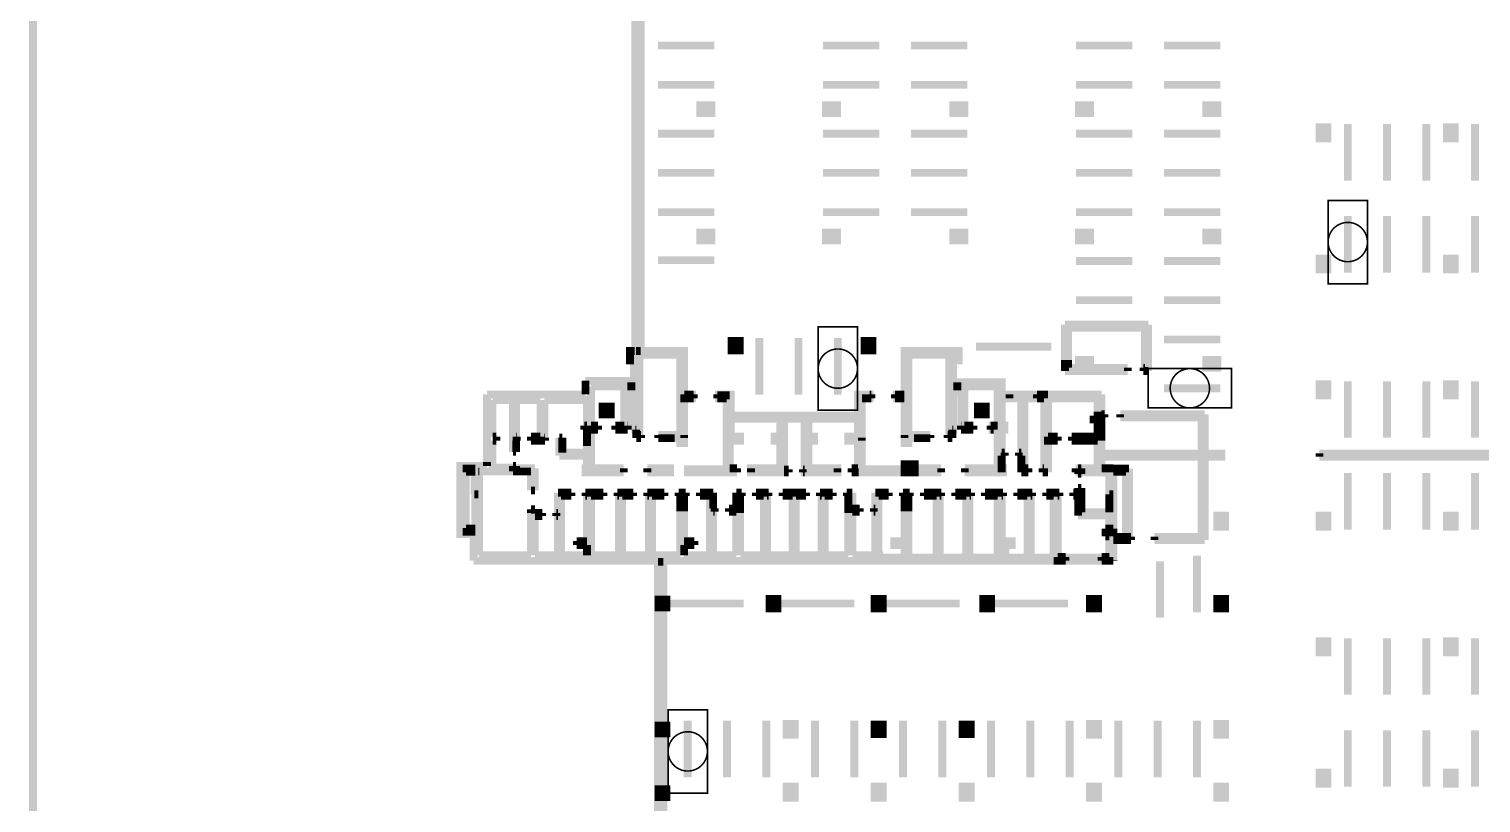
# Model space of a CAD drawing. Header units: millimetres. Extents: x 0 to 1249171, y -42321 to 335084.
# Drawn here: x 1010652 to 1103042, y 133070 to 182300 of the extents above; entities that cross this region are included whole.
import ezdxf

# ---------------------------------------------------------------- set-up
doc = ezdxf.new("R2010")
doc.units = ezdxf.units.MM
doc.header["$LTSCALE"] = 1000
for name, color, linetype in [('P_core', 1, 'Continuous'), ('P_lot', 5, 'Continuous'), ('留孔', 1, 'Continuous')]:
    doc.layers.add(name, color=color, linetype=linetype)
doc.layers.add('P_wall', color=7, linetype='Continuous', lineweight=50)

msp = doc.modelspace()

# ---------------------------------------------------------------- hatches: boundary and pattern name
at = {"layer": 'P_wall'}
h = msp.add_hatch(color=256, dxfattribs=at)
h.dxf.hatch_style = 2
h.paths.add_polyline_path([(1051017, 250), (1050717, 250), (1050967, -50), (1051017, 10)])
h.paths.add_polyline_path([(1050717, 250), (1050717, -350), (1050967, -50)])
h.paths.add_polyline_path([(1051017, -110), (1050967, -50), (1050717, -350), (1051017, -350)])
h.paths.add_polyline_path([(1051017, 10), (1050967, -50), (1051017, -110)])
h.paths.add_polyline_path([(1051217, 8200), (1051017, 8200), (1051017, 7920)], flags=17)
h.paths.add_polyline_path([(1051217, 8200), (1051017, 7920), (1051017, 7780), (1051217, 7500)])
h.paths.add_polyline_path([(1051017, 7780), (1051017, 7500), (1051217, 7500)], flags=17)
h.paths.add_polyline_path([(1051217, 16300), (1051017, 16020), (1051017, 15880), (1051217, 15600)])
h.paths.add_polyline_path([(1051217, 16300), (1051017, 16300), (1051017, 16020)], flags=17)
h.paths.add_polyline_path([(1051017, 15880), (1051017, 15600), (1051217, 15600)], flags=17)
h.paths.add_polyline_path([(1051217, 24300), (1051017, 24300), (1051017, 24020)], flags=17)
h.paths.add_polyline_path([(1051217, 24300), (1051017, 24020), (1051017, 23880), (1051217, 23600)])
h.paths.add_polyline_path([(1051017, 23880), (1051017, 23600), (1051217, 23600)], flags=17)
h.paths.add_polyline_path([(1051017, 31980), (1050967, 32050), (1050717, 31700), (1051017, 31700)])
h.paths.add_polyline_path([(1051017, 32400), (1050717, 32400), (1050967, 32050), (1051017, 32120)])
h.paths.add_polyline_path([(1050717, 32400), (1050717, 31700), (1050967, 32050)])
h.paths.add_polyline_path([(1051017, 32120), (1050967, 32050), (1051017, 31980)])
h.paths.add_polyline_path([(1058867, 8200), (1058867, 7500), (1059117, 7850)])
h.paths.add_polyline_path([(1059367, 8200), (1059117, 7850), (1059367, 7500)])
h.paths.add_polyline_path([(1059367, 8200), (1058867, 8200), (1059117, 7850)])
h.paths.add_polyline_path([(1059117, 7850), (1058867, 7500), (1059367, 7500)])
h.paths.add_polyline_path([(1064717, 7850), (1064467, 7500), (1064967, 7500)])
h.paths.add_polyline_path([(1064967, 8200), (1064467, 8200), (1064717, 7850)])
h.paths.add_polyline_path([(1064717, 7850), (1064467, 8200), (1064467, 7500)])
h.paths.add_polyline_path([(1064967, 8200), (1064717, 7850), (1064967, 7500)])
h.paths.add_polyline_path([(1070567, 8200), (1070317, 7850), (1070567, 7500)])
h.paths.add_polyline_path([(1070567, 8200), (1070067, 8200), (1070317, 7850)])
h.paths.add_polyline_path([(1070317, 7850), (1070067, 7500), (1070567, 7500)])
h.paths.add_polyline_path([(1070317, 7850), (1070067, 8200), (1070067, 7500)])
h.paths.add_polyline_path([(1051217, 110200), (1051017, 110000), (1051017, 109900), (1051217, 109700)])
h.paths.add_polyline_path([(1051217, 110200), (1051017, 110200), (1051017, 110000)], flags=17)
h.paths.add_polyline_path([(1051017, 109900), (1051017, 109700), (1051217, 109700)], flags=17)
h.paths.add_polyline_path([(1051217, 118250), (1051017, 118250), (1051017, 118050)], flags=17)
h.paths.add_polyline_path([(1051217, 118250), (1051017, 118050), (1051017, 117950), (1051217, 117750)])
h.paths.add_polyline_path([(1051017, 117950), (1051017, 117750), (1051217, 117750)], flags=17)
h.paths.add_polyline_path([(1051217, 127600), (1051017, 127600), (1051017, 127400)], flags=17)
h.paths.add_polyline_path([(1051217, 127600), (1051017, 127400), (1051017, 127300), (1051217, 127100)])
h.paths.add_polyline_path([(1051017, 127300), (1051017, 127100), (1051217, 127100)])
h.paths.add_polyline_path([(1051217, 133950), (1051017, 133950), (1051017, 133750)])
h.paths.add_polyline_path([(1051017, 133650), (1051017, 133450), (1051217, 133450)], flags=17)
h.paths.add_polyline_path([(1051217, 133950), (1051017, 133750), (1051017, 133650), (1051217, 133450)])
h.paths.add_polyline_path([(1051217, 138000), (1051017, 138000), (1051017, 137800)], flags=17)
h.paths.add_polyline_path([(1051217, 138000), (1051017, 137800), (1051017, 137700), (1051217, 137500)])
h.paths.add_polyline_path([(1051017, 137700), (1051017, 137500), (1051217, 137500)], flags=17)
h.paths.add_polyline_path([(1051017, 145700), (1051017, 145500), (1051217, 145500)])
h.paths.add_polyline_path([(1051217, 146000), (1051017, 145800), (1051017, 145700), (1051217, 145500)])
h.paths.add_polyline_path([(1051217, 146000), (1051017, 146000), (1051017, 145800)])
h.paths.add_polyline_path([(1075867, 289850), (1075517, 289850), (1075517, 268315), (1068257, 268315), (1068257, 267965), (1075867, 267965)])
h.paths.add_polyline_path([(1075867, 273050), (1075817, 273100), (1075567, 272850), (1075867, 272850)], flags=16)
h.paths.add_polyline_path([(1075867, 273150), (1075817, 273100), (1075867, 273050)], flags=16)
h.paths.add_polyline_path([(1075867, 273350), (1075567, 273350), (1075817, 273100), (1075867, 273150)], flags=16)
h.paths.add_polyline_path([(1075817, 273100), (1075567, 273350), (1075567, 272850)], flags=16)
h.paths.add_polyline_path([(1075867, 289850), (1075517, 289850), (1075517, 268315), (1068257, 268315), (1068257, 267965), (1075867, 267965), (1075867, 272850), (1075567, 272850), (1075567, 273350), (1075867, 273350)], flags=17)
h.paths.add_polyline_path([(1075867, 277700), (1075567, 277700), (1075817, 277450), (1075867, 277500)], flags=16)
h.paths.add_polyline_path([(1075567, 277700), (1075567, 277200), (1075817, 277450)], flags=16)
h.paths.add_polyline_path([(1075867, 277400), (1075817, 277450), (1075567, 277200), (1075867, 277200)], flags=16)
h.paths.add_polyline_path([(1075867, 285400), (1075817, 285450), (1075567, 285200), (1075867, 285200)], flags=16)
h.paths.add_polyline_path([(1075867, 285700), (1075567, 285700), (1075817, 285450), (1075867, 285500)], flags=16)
h.paths.add_polyline_path([(1075817, 285450), (1075567, 285700), (1075567, 285200)], flags=16)
h.paths.add_polyline_path([(1075867, 285500), (1075817, 285450), (1075867, 285400)], flags=16)
h.paths.add_polyline_path([(1169017, 285800), (1168767, 285800), (1169017, 285450)], flags=17)
h.paths.add_polyline_path([(1169017, 285450), (1168767, 285100), (1169017, 285100)], flags=17)
h.paths.add_polyline_path([(1169017, 277750), (1168767, 277750), (1169017, 277450)], flags=17)
h.paths.add_polyline_path([(1169017, 277450), (1168767, 277150), (1169017, 277150)], flags=17)
h.paths.add_polyline_path([(1169017, 273700), (1168767, 273700), (1169017, 273400)], flags=17)
h.paths.add_polyline_path([(1169017, 273400), (1168767, 273100), (1169017, 273100)], flags=17)
h.paths.add_polyline_path([(1169017, 267600), (1168767, 267600), (1169017, 267300)], flags=17)
h.paths.add_polyline_path([(1169017, 267300), (1168767, 267000), (1169017, 267000)], flags=17)
h.paths.add_polyline_path([(1169017, 263400), (1168767, 263400), (1169017, 263100)], flags=17)
h.paths.add_polyline_path([(1169017, 263100), (1168767, 262800), (1169017, 262800)], flags=17)
h.paths.add_polyline_path([(1169017, 255400), (1168767, 255400), (1169017, 255100), (1169017, 255100)], flags=17)
h.paths.add_polyline_path([(1168767, 255400), (1168767, 255100), (1169017, 255100)], flags=17)
h.paths.add_polyline_path([(1168767, 255100), (1160027, 255100), (1160027, 247010), (1160377, 247010), (1160377, 254750), (1169367, 254750), (1169367, 289850), (1075867, 289850), (1075867, 289500), (1169017, 289500), (1169017, 255400), (1169267, 255400), (1169267, 254800), (1168767, 254800)])
h.paths.add_polyline_path([(1164967, 202800), (1177467, 202800), (1177467, 210090), (1183417, 210090), (1183417, 210440), (1177167, 210440), (1177167, 203100), (1164667, 203100), (1164667, 176925), (1157272, 176925), (1157272, 176625), (1164967, 176625)])
h.paths.add_polyline_path([(1164667, 176925), (1164417, 176675), (1164467, 176625), (1164667, 176625)], flags=16)
h.paths.add_polyline_path([(1164667, 176925), (1164167, 176925), (1164417, 176675)], flags=16)
h.paths.add_polyline_path([(1164167, 176925), (1164167, 176625), (1164367, 176625), (1164417, 176675)], flags=16)
h.paths.add_polyline_path([(1164417, 176675), (1164367, 176625), (1164467, 176625)], flags=16)
h.paths.add_polyline_path([(1217317, 199000), (1217017, 199000), (1217017, 198800), (1217067, 198750)])
h.paths.add_polyline_path([(1217317, 199000), (1217067, 198750), (1217317, 198500)])
h.paths.add_polyline_path([(1217067, 198750), (1217017, 198700), (1217017, 198500), (1217317, 198500)])
h.paths.add_polyline_path([(1217017, 198800), (1217017, 198700), (1217067, 198750)])
h.paths.add_polyline_path([(1217317, 191000), (1217017, 191000), (1217017, 190800), (1217067, 190750)])
h.paths.add_polyline_path([(1217317, 191000), (1217067, 190750), (1217317, 190500)])
h.paths.add_polyline_path([(1217067, 190750), (1217017, 190700), (1217017, 190500), (1217317, 190500)])
h.paths.add_polyline_path([(1217017, 190800), (1217017, 190700), (1217067, 190750)])
h.paths.add_polyline_path([(1217317, 187060), (1217017, 187060), (1217017, 186860), (1217067, 186810)])
h.paths.add_polyline_path([(1217317, 187060), (1217067, 186810), (1217317, 186560)])
h.paths.add_polyline_path([(1217067, 186810), (1217017, 186760), (1217017, 186560), (1217317, 186560)])
h.paths.add_polyline_path([(1217017, 186860), (1217017, 186760), (1217067, 186810)])
h.paths.add_polyline_path([(1217317, 186560), (1217017, 186560), (1217017, 165010), (1217317, 165010)])
h.paths.add_polyline_path([(1217067, 181310), (1217017, 181260), (1217017, 181060), (1217317, 181060)], flags=16)
h.paths.add_polyline_path([(1217017, 181360), (1217017, 181260), (1217067, 181310)], flags=17)
h.paths.add_polyline_path([(1217317, 181560), (1217017, 181560), (1217017, 181360), (1217067, 181310)], flags=17)
h.paths.add_polyline_path([(1217317, 181560), (1217067, 181310), (1217317, 181060)], flags=17)
h.paths.add_polyline_path([(1217317, 181060), (1217017, 181060), (1217017, 165010), (1217317, 165010)], flags=17)
h.paths.add_polyline_path([(1217017, 177200), (1217017, 177100), (1217067, 177150)], flags=16)
h.paths.add_polyline_path([(1217317, 177400), (1217017, 177400), (1217017, 177200), (1217067, 177150)], flags=16)
h.paths.add_polyline_path([(1217067, 177150), (1217017, 177100), (1217017, 176900), (1217317, 176900)], flags=16)
h.paths.add_polyline_path([(1217317, 176900), (1217017, 176900), (1217017, 165010), (1217317, 165010)])
h.paths.add_polyline_path([(1217067, 169150), (1217017, 169200), (1217017, 169100)], flags=16)
h.paths.add_polyline_path([(1217317, 169400), (1217017, 169400), (1217017, 169200), (1217067, 169150)], flags=17)
h.paths.add_polyline_path([(1217067, 169150), (1217017, 169100), (1217017, 168900), (1217317, 168900)], flags=16)
h.paths.add_polyline_path([(1217317, 169400), (1217067, 169150), (1217317, 168900)], flags=17)
h.paths.add_polyline_path([(1176767, 152060), (1176617, 152060), (1176767, 151910)], flags=17)
h.paths.add_polyline_path([(1176617, 152060), (1176617, 151910), (1176767, 151910)])
h.paths.add_polyline_path([(1176617, 151910), (1176267, 151910), (1176267, 101540), (1184217, 101540), (1184217, 101840), (1184217, 101890), (1176617, 101890)])
h.paths.add_polyline_path([(1176267, 143250), (1176267, 142750), (1176517, 143000)], flags=16)
h.paths.add_polyline_path([(1176617, 143250), (1176267, 143250), (1176517, 143000), (1176617, 143100)], flags=17)
h.paths.add_polyline_path([(1176517, 143000), (1176267, 142750), (1176617, 142750), (1176617, 142900)], flags=16)
h.paths.add_polyline_path([(1176617, 143100), (1176517, 143000), (1176617, 142900)], flags=17)
h.paths.add_polyline_path([(1176617, 142750), (1176267, 142750), (1176267, 101540), (1184217, 101540), (1184217, 101840), (1184217, 101890), (1176617, 101890)])
h.paths.add_polyline_path([(1176617, 134900), (1176267, 134900), (1176517, 134650), (1176617, 134750)], flags=17)
h.paths.add_polyline_path([(1176267, 134900), (1176267, 134400), (1176517, 134650)], flags=16)
h.paths.add_polyline_path([(1176617, 134550), (1176517, 134650), (1176267, 134400), (1176617, 134400)], flags=17)
h.paths.add_polyline_path([(1176617, 134750), (1176517, 134650), (1176617, 134550)], flags=17)
h.paths.add_polyline_path([(1176617, 134400), (1176267, 134400), (1176267, 101540), (1184217, 101540), (1184217, 101840), (1184217, 101890), (1176617, 101890)], flags=17)
h.paths.add_polyline_path([(1176517, 126400), (1176267, 126150), (1176617, 126150), (1176617, 126300)], flags=16)
h.paths.add_polyline_path([(1176617, 126500), (1176517, 126400), (1176617, 126300)], flags=16)
h.paths.add_polyline_path([(1176617, 126650), (1176267, 126650), (1176517, 126400), (1176617, 126500)], flags=16)
h.paths.add_polyline_path([(1176267, 126650), (1176267, 126150), (1176517, 126400)], flags=16)
h.paths.add_polyline_path([(1176617, 126150), (1176267, 126150), (1176267, 101540), (1184217, 101540), (1184217, 101840), (1184217, 101890), (1176617, 101890)], flags=17)

# ---------------------------------------------------------------- linework, layer by layer
at = {"layer": 'P_core'}
for points in [[(1047907, 157530), (1046907, 157530), (1047907, 158530), (1046907, 158530)], [(1070787, 157530), (1071787, 157530), (1070787, 158530), (1071787, 158530)]]:
    msp.add_solid(points, dxfattribs=at)
at = {"layer": 'P_lot', "extrusion": (4.97963e-22, -5.18032e-09, 1), "const_width": 500, "elevation": 0}
for points in [[(1050667, 181250), (1054267, 181250)], [(1066767, 181250), (1070367, 181250)], [(1082867, 181250), (1086467, 181250)], [(1050667, 178750), (1054267, 178750)], [(1066767, 178750), (1070367, 178750)], [(1082867, 178750), (1086467, 178750)], [(1050667, 175650), (1054267, 175650)], [(1066767, 175650), (1070367, 175650)], [(1082867, 175650), (1086467, 175650)], [(1050667, 173150), (1054267, 173150)], [(1066767, 173150), (1070367, 173150)], [(1082867, 173150), (1086467, 173150)], [(1050667, 170650), (1054267, 170650)], [(1066767, 170650), (1070367, 170650)], [(1082867, 170650), (1086467, 170650)], [(1050667, 167600), (1054267, 167600)], [(1082867, 167550), (1086467, 167550)], [(1082867, 165050), (1086467, 165050)], [(1082867, 162550), (1086467, 162550)], [(1082867, 159450), (1086467, 159450)]]:
    msp.add_lwpolyline(points, dxfattribs=at)
at = {"layer": 'P_lot', "extrusion": (-4.97963e-22, -5.18032e-09, 1), "const_width": 500, "elevation": 0}
for points in [[(1064767, 181250), (1061167, 181250)], [(1080867, 181250), (1077267, 181250)], [(1064767, 178750), (1061167, 178750)], [(1080867, 178750), (1077267, 178750)], [(1064767, 175650), (1061167, 175650)], [(1080867, 175650), (1077267, 175650)], [(1064767, 173150), (1061167, 173150)], [(1080867, 173150), (1077267, 173150)], [(1064767, 170650), (1061167, 170650)], [(1080867, 170650), (1077267, 170650)], [(1080867, 167550), (1077267, 167550)], [(1080867, 165050), (1077267, 165050)]]:
    msp.add_lwpolyline(points, dxfattribs=at)
at = {"layer": 'P_lot', "extrusion": (5.18032e-09, 4.98983e-22, 1), "const_width": 500, "elevation": 0}
for points in [[(1094567, 172650), (1094567, 176250)], [(1097067, 172650), (1097067, 176250)], [(1099567, 172650), (1099567, 176250)], [(1102667, 172650), (1102667, 176250)], [(1057117, 159050), (1057117, 162650)], [(1059617, 159050), (1059617, 162650)], [(1062117, 159050), (1062117, 162650)], [(1094567, 156300), (1094567, 159900)], [(1097067, 156300), (1097067, 159900)], [(1099567, 156300), (1099567, 159900)], [(1102667, 156300), (1102667, 159900)], [(1094567, 139950), (1094567, 143550)], [(1097067, 139950), (1097067, 143550)], [(1099567, 139950), (1099567, 143550)], [(1102667, 139950), (1102667, 143550)], [(1052567, 134700), (1052567, 138300)], [(1055067, 134700), (1055067, 138300)], [(1057567, 134700), (1057567, 138300)], [(1060667, 134700), (1060667, 138300)], [(1063167, 134700), (1063167, 138300)], [(1066267, 134700), (1066267, 138300)], [(1068767, 134700), (1068767, 138300)], [(1071867, 134700), (1071867, 138300)], [(1074367, 134700), (1074367, 138300)], [(1076867, 134700), (1076867, 138300)], [(1079967, 134700), (1079967, 138300)], [(1082467, 134700), (1082467, 138300)], [(1084967, 134700), (1084967, 138300)]]:
    msp.add_lwpolyline(points, dxfattribs=at)
at = {"layer": 'P_lot', "extrusion": (5.18032e-09, -4.98983e-22, 1), "const_width": 500, "elevation": 0}
for points in [[(1094567, 170400), (1094567, 166800)], [(1097067, 170400), (1097067, 166800)], [(1099567, 170400), (1099567, 166800)], [(1102667, 170400), (1102667, 166800)], [(1094567, 154050), (1094567, 150450)], [(1097067, 154050), (1097067, 150450)], [(1099567, 154050), (1099567, 150450)], [(1102667, 154050), (1102667, 150450)], [(1094567, 137700), (1094567, 134100)], [(1097067, 137700), (1097067, 134100)], [(1099567, 137700), (1099567, 134100)], [(1102667, 137700), (1102667, 134100)]]:
    msp.add_lwpolyline(points, dxfattribs=at)
at = {"layer": 'P_lot', "extrusion": (8.25526e-22, -5.18032e-09, 1), "const_width": 500, "elevation": 0}
msp.add_lwpolyline([(1075707, 162100), (1070907, 162100)], dxfattribs=at)
at = {"layer": 'P_lot', "extrusion": (-5.18032e-09, -4.97011e-22, 1), "const_width": 500, "elevation": 0}
msp.add_lwpolyline([(1084967, 148800), (1084967, 145200)], dxfattribs=at)
at = {"layer": 'P_lot', "const_width": 500, "elevation": 0}
msp.add_lwpolyline([(1082617, 144850), (1082617, 148450)], dxfattribs=at)
at = {"layer": 'P_lot', "extrusion": (-8.27181e-22, 5.18032e-09, 1), "const_width": 500, "elevation": 0}
for points in [[(1051317, 145760), (1056117, 145760)], [(1058367, 145760), (1063167, 145760)], [(1065067, 145760), (1069867, 145760)], [(1071967, 145760), (1076767, 145760)]]:
    msp.add_lwpolyline(points, dxfattribs=at)
at = {"layer": 'P_wall', "const_width": 500}
for points in [[(1010902, 334834), (1248921, 334834), (1248921, -42071), (1010902, -42071)], [(1052337, 155955), (1052087, 155955), (1052087, 158805), (1052337, 158805)], [(1055047, 156115), (1055907, 156115), (1055907, 156365), (1055297, 156365), (1055297, 159055), (1054547, 159055), (1054547, 158805), (1055047, 158805)], [(1063647, 156115), (1062786, 156115), (1062786, 156365), (1063397, 156365), (1063397, 159055), (1064147, 159055), (1064147, 158805), (1063647, 158805)], [(1066607, 155955), (1066357, 155955), (1066357, 158805), (1066607, 158805)], [(1058447, 156115), (1058097, 156115), (1058097, 156365), (1058447, 156365), (1058447, 157715), (1058697, 157715), (1058697, 156115), (1058697, 155665), (1058447, 155665)], [(1060247, 156115), (1060597, 156115), (1060597, 156365), (1060247, 156365), (1060247, 157715), (1059997, 157715), (1059997, 156115), (1059997, 155665), (1060247, 155665)], [(1046207, 154105), (1046057, 154105), (1046057, 154355), (1046157, 154355), (1046157, 156265), (1046407, 156265), (1046407, 154355), (1046807, 154355), (1046807, 154105)], [(1072487, 154105), (1072637, 154105), (1072637, 154355), (1072537, 154355), (1072537, 156265), (1072287, 156265), (1072287, 154355), (1071887, 154355), (1071887, 154105)], [(1058447, 154905), (1058447, 154355), (1056597, 154355), (1056597, 154105), (1058697, 154105), (1058697, 154905)], [(1060247, 154905), (1060247, 154355), (1062097, 154355), (1062097, 154105), (1059997, 154105), (1059997, 154905)], [(1066357, 154605), (1067007, 154605), (1067007, 154105), (1066357, 154105)]]:
    msp.add_lwpolyline(points, close=True, dxfattribs=at)
for points in [[(1049217, 161825), (1049217, 200605)], [(1049567, 200605), (1049567, 161825)], [(1054067, 176950), (1054067, 177450), (1053367, 177450), (1053367, 176950), (1054067, 176950)], [(1062067, 176950), (1062067, 177450), (1061367, 177450), (1061367, 176950), (1062067, 176950)], [(1070167, 176950), (1070167, 177450), (1069467, 177450), (1069467, 176950), (1070167, 176950)], [(1078167, 176950), (1078167, 177450), (1077467, 177450), (1077467, 176950), (1078167, 176950)], [(1086267, 176950), (1086267, 177450), (1085567, 177450), (1085567, 176950), (1086267, 176950)], [(1093267, 176050), (1092767, 176050), (1092767, 175350), (1093267, 175350), (1093267, 176050)], [(1101367, 176050), (1100867, 176050), (1100867, 175350), (1101367, 175350), (1101367, 176050)], [(1054067, 168850), (1054067, 169350), (1053367, 169350), (1053367, 168850), (1054067, 168850)], [(1062067, 168850), (1062067, 169350), (1061367, 169350), (1061367, 168850), (1062067, 168850)], [(1070167, 168850), (1070167, 169350), (1069467, 169350), (1069467, 168850), (1070167, 168850)], [(1078167, 168850), (1078167, 169350), (1077467, 169350), (1077467, 168850), (1078167, 168850)], [(1086267, 168850), (1086267, 169350), (1085567, 169350), (1085567, 168850), (1086267, 168850)], [(1093267, 167700), (1092767, 167700), (1092767, 167000), (1093267, 167000), (1093267, 167700)], [(1101367, 167700), (1100867, 167700), (1100867, 167000), (1101367, 167000), (1101367, 167700)], [(1076567, 163500), (1081867, 163500)], [(1076567, 161250), (1076567, 163500)], [(1076767, 163300), (1081667, 163300)], [(1076767, 161250), (1076767, 163300)], [(1081667, 163300), (1081667, 160750)], [(1081867, 163500), (1081867, 160550)], [(1049187, 161825), (1048887, 161825), (1048887, 161225), (1049137, 161225)], [(1052337, 161560), (1052337, 161825), (1049187, 161825), (1049187, 161825)], [(1049237, 159575), (1049237, 161825), (1052337, 161825), (1052337, 158855)], [(1049237, 159575), (1049237, 161825), (1052337, 161825), (1052337, 156475)], [(1049567, 161825), (1049267, 161825)], [(1049487, 161225), (1049487, 161575), (1052087, 161575), (1052087, 161475), (1052087, 158805), (1052837, 158805), (1052837, 159055), (1052337, 159055), (1052337, 161260), (1052337, 161260), (1052337, 161560), (1052337, 161560)], [(1049487, 161575), (1049487, 156475)], [(1052087, 161575), (1049487, 161575)], [(1049487, 161575), (1049487, 156475)], [(1052087, 161575), (1049487, 161575)], [(1052087, 156475), (1052087, 161575)], [(1052087, 156475), (1052087, 161575)], [(1069457, 159225), (1069457, 156815), (1069207, 156815), (1069207, 159225), (1069207, 159225), (1069207, 159825), (1069207, 161225), (1069207, 161575), (1066607, 161575), (1066607, 158805), (1065857, 158805), (1065857, 159055), (1066357, 159055), (1066357, 161825), (1066607, 161825), (1069807, 161825), (1069807, 161225), (1069457, 161225), (1069457, 159825), (1072537, 159825), (1072537, 159055), (1073037, 159055), (1073037, 158805), (1072537, 158805), (1072537, 157065), (1072714, 157065), (1072714, 156815), (1072487, 156815), (1071964, 156815), (1071964, 157065), (1072287, 157065), (1072287, 159575), (1069807, 159575), (1069807, 159225), (1069457, 159225)], [(1069457, 159575), (1069457, 161825), (1066357, 161825), (1066357, 158855)], [(1066607, 161575), (1069207, 161575)], [(1066607, 156475), (1066607, 161575)], [(1069207, 161575), (1069207, 156475)], [(1069207, 161575), (1069207, 156475)], [(1049137, 161225), (1049137, 159925)], [(1049487, 161225), (1049487, 159925)], [(1076567, 160550), (1076567, 161250)], [(1080567, 160550), (1076567, 160550)], [(1076767, 160750), (1076767, 161250)], [(1080567, 160750), (1076767, 160750)], [(1078167, 160750), (1078167, 161250), (1077467, 161250), (1077467, 160750), (1078167, 160750)], [(1080567, 160750), (1080567, 160550)], [(1081667, 160750), (1081567, 160750)], [(1081567, 160750), (1081567, 160550)], [(1081867, 160550), (1081567, 160550)], [(1086267, 160750), (1086267, 161250), (1085567, 161250), (1085567, 160750), (1086267, 160750)], [(1046057, 159925), (1046057, 159055)], [(1049137, 159925), (1046057, 159925)], [(1048887, 159575), (1048887, 159225), (1049237, 159225), (1049237, 156815), (1049487, 156815), (1049487, 159925)], [(1093267, 159700), (1092767, 159700), (1092767, 159000), (1093267, 159000), (1093267, 159700)], [(1101367, 159700), (1100867, 159700), (1100867, 159000), (1101367, 159000), (1101367, 159700)], [(1046057, 159055), (1039797, 159055)], [(1039797, 156115), (1039797, 159055)], [(1040147, 156365), (1040147, 158705)], [(1040147, 158705), (1043197, 158705)], [(1041447, 158705), (1041447, 155405)], [(1041647, 156365), (1041647, 158705)], [(1043197, 158705), (1043197, 156365)], [(1043200, 158705), (1043197, 156365)], [(1043447, 158705), (1046157, 158705)], [(1043447, 156115), (1043447, 158705)], [(1043447, 156315), (1043450, 158705)], [(1046157, 158705), (1046157, 157065)], [(1046407, 157065), (1046407, 159575)], [(1046407, 159575), (1048887, 159575)], [(1046407, 159575), (1046407, 157065)], [(1048527, 159575), (1046407, 159575)], [(1046407, 159575), (1046407, 157065)], [(1048527, 159575), (1046407, 159575)], [(1048527, 157065), (1048527, 159575)], [(1048527, 157065), (1048527, 159575)], [(1048727, 159575), (1048727, 157065)], [(1049237, 159575), (1048727, 159575)], [(1048727, 159575), (1048727, 157065)], [(1049237, 159575), (1048727, 159575)], [(1049237, 156815), (1049237, 159575)], [(1049237, 156815), (1049237, 159575)], [(1052942, 158805), (1052097, 158805)], [(1052337, 156475), (1052337, 158855)], [(1052942, 159055), (1052346, 159055)], [(1052942, 159055), (1052942, 158805)], [(1054442, 159056), (1054442, 158806)], [(1055245, 159005), (1054442, 159005)], [(1055047, 158805), (1054442, 158805)], [(1055047, 156305), (1055047, 158805)], [(1055245, 154355), (1055245, 159005)], [(1063647, 156305), (1063647, 158805)], [(1063647, 158805), (1063647, 156305)], [(1064252, 158805), (1063647, 158805)], [(1064252, 159055), (1064147, 159055)], [(1064252, 159056), (1064252, 158806)], [(1066357, 159055), (1065752, 159055)], [(1065752, 159055), (1065752, 158805)], [(1066357, 158805), (1065752, 158805)], [(1066357, 156475), (1066357, 158855)], [(1069457, 156815), (1069457, 159575)], [(1069457, 159575), (1069967, 159575)], [(1069457, 156815), (1069457, 159575)], [(1069967, 159575), (1069967, 157065)], [(1069967, 159575), (1069967, 157065)], [(1070167, 157065), (1070167, 159575)], [(1070167, 159575), (1072287, 159575)], [(1070167, 157065), (1070167, 159575)], [(1072287, 159575), (1072287, 157065)], [(1073037, 158805), (1073037, 159056)], [(1073037, 159055), (1078897, 159055)], [(1078647, 158805), (1073037, 158805)], [(1073797, 158805), (1073797, 155355)], [(1073997, 158805), (1073997, 154355)], [(1075497, 159055), (1074797, 159055)], [(1074797, 159055), (1074797, 158805)], [(1074797, 158805), (1075247, 158805)], [(1075247, 158805), (1075247, 156115)], [(1075247, 158805), (1075247, 154355)], [(1075497, 156365), (1075497, 159055)], [(1075497, 158805), (1075497, 154105)], [(1078647, 154355), (1078647, 158805)], [(1078897, 159055), (1078897, 154425)], [(1079087, 157800), (1078887, 157800)], [(1079087, 157800), (1079087, 157600)], [(1080087, 157800), (1080087, 157600)], [(1085467, 157800), (1080087, 157800)], [(1085467, 149800), (1085467, 157800)], [(1046157, 157065), (1045980, 157065)], [(1045980, 157065), (1045980, 156815)], [(1045980, 156815), (1046730, 156815)], [(1046157, 155775), (1046156, 156815)], [(1046406, 154355), (1046406, 156815)], [(1046730, 157065), (1046407, 157065)], [(1046407, 157065), (1046857, 157065)], [(1046407, 157065), (1046857, 157065)], [(1046857, 156815), (1046670, 156815)], [(1046857, 156815), (1046670, 156815)], [(1046730, 156815), (1046730, 157065)], [(1046857, 157065), (1046857, 156815)], [(1046857, 157065), (1046857, 156815)], [(1047957, 157065), (1048527, 157065)], [(1047957, 156815), (1047957, 157065)], [(1047957, 157065), (1048527, 157065)], [(1047957, 156815), (1047957, 157065)], [(1048747, 156815), (1047957, 156815)], [(1048747, 156815), (1047957, 156815)], [(1048727, 157065), (1048747, 157065)], [(1048727, 157065), (1048747, 157065)], [(1048747, 157065), (1048747, 156815)], [(1048747, 157065), (1048747, 156815)], [(1049287, 156815), (1049237, 156815)], [(1049287, 156815), (1049237, 156815)], [(1049287, 156275), (1049287, 156815)], [(1049287, 156275), (1049287, 156815)], [(1055297, 157715), (1063447, 157715)], [(1055297, 157515), (1059997, 157515)], [(1058447, 154355), (1058447, 157515)], [(1058697, 157515), (1058697, 154105)], [(1059997, 156125), (1059997, 157715)], [(1060247, 157515), (1063447, 157515)], [(1060247, 154355), (1060247, 157515)], [(1069407, 156815), (1069457, 156815)], [(1069407, 156275), (1069407, 156815)], [(1069407, 156815), (1069457, 156815)], [(1069407, 156275), (1069407, 156815)], [(1069947, 157065), (1069947, 156815)], [(1069967, 157065), (1069947, 157065)], [(1069947, 157065), (1069947, 156815)], [(1069967, 157065), (1069947, 157065)], [(1069947, 156815), (1070737, 156815)], [(1069947, 156815), (1070737, 156815)], [(1070737, 157065), (1070167, 157065)], [(1070737, 157065), (1070167, 157065)], [(1070737, 156815), (1070737, 157065)], [(1071837, 157065), (1071837, 156815)], [(1072287, 157065), (1071837, 157065)], [(1071837, 156815), (1072024, 156815)], [(1072287, 156815), (1072287, 154355)], [(1072537, 155156), (1072537, 156815)], [(1078397, 157715), (1078897, 157715)], [(1078397, 157215), (1078397, 157715)], [(1078647, 157215), (1078397, 157215)], [(1078647, 156365), (1078647, 157215)], [(1079087, 157600), (1078887, 157600)], [(1078897, 157715), (1078897, 157215)], [(1078897, 157215), (1078897, 156115)], [(1085267, 157600), (1080087, 157600)], [(1085267, 150000), (1085267, 157600)], [(1039797, 156115), (1039797, 154765)], [(1040397, 156365), (1040147, 156365)], [(1040147, 156115), (1040397, 156115)], [(1040147, 154405), (1040147, 156115)], [(1040397, 156115), (1040397, 156365)], [(1041647, 156365), (1041687, 156365)], [(1041647, 155405), (1041647, 156115)], [(1041687, 156115), (1041647, 156115)], [(1041687, 156365), (1041687, 156115)], [(1042587, 156365), (1042587, 156115)], [(1043197, 156365), (1042587, 156365)], [(1043397, 156115), (1042587, 156115)], [(1043186, 156115), (1043487, 156115)], [(1043186, 156115), (1043186, 156115)], [(1043487, 156315), (1043447, 156315)], [(1043487, 156115), (1043487, 156315)], [(1044387, 156315), (1044587, 156315)], [(1044387, 155155), (1044387, 156315)], [(1044587, 156315), (1044587, 155355)], [(1046157, 156135), (1046157, 154105)], [(1049587, 156275), (1049287, 156275)], [(1049587, 156275), (1049287, 156275)], [(1049487, 156475), (1049587, 156475)], [(1049487, 156475), (1049587, 156475)], [(1049587, 156475), (1049587, 156275)], [(1049587, 156475), (1049587, 156275)], [(1050687, 156475), (1052087, 156475)], [(1050687, 156275), (1050687, 156475)], [(1050687, 156475), (1052087, 156475)], [(1050687, 156275), (1050687, 156475)], [(1050807, 156275), (1050687, 156275)], [(1050807, 156275), (1050687, 156275)], [(1051737, 156275), (1050807, 156275)], [(1050927, 156275), (1050807, 156275)], [(1050927, 156275), (1052337, 156275)], [(1052337, 156275), (1052337, 156475)], [(1055047, 156115), (1055045, 154305)], [(1059997, 156075), (1059997, 154105)], [(1063397, 154355), (1063397, 156125)], [(1063647, 156305), (1063647, 156125)], [(1063647, 156305), (1063647, 156305)], [(1063647, 156125), (1063647, 156125)], [(1063647, 154305), (1063647, 156125)], [(1066357, 156275), (1066357, 156475)], [(1067767, 156275), (1066357, 156275)], [(1068007, 156475), (1066607, 156475)], [(1068007, 156475), (1066607, 156475)], [(1066957, 156275), (1067887, 156275)], [(1067767, 156275), (1067887, 156275)], [(1067887, 156275), (1068007, 156275)], [(1067887, 156275), (1068007, 156275)], [(1068007, 156275), (1068007, 156475)], [(1068007, 156275), (1068007, 156475)], [(1069107, 156475), (1069107, 156275)], [(1069207, 156475), (1069107, 156475)], [(1069107, 156475), (1069107, 156275)], [(1069207, 156475), (1069107, 156475)], [(1069107, 156275), (1069407, 156275)], [(1069107, 156275), (1069407, 156275)], [(1075247, 156115), (1076107, 156115)], [(1075247, 156115), (1076107, 156115)], [(1076107, 156365), (1075497, 156365)], [(1075497, 156365), (1076107, 156365)], [(1075507, 156115), (1075507, 156115)], [(1076107, 156115), (1076107, 156365)], [(1076107, 156365), (1076107, 156115)], [(1077007, 156365), (1078152, 156365)], [(1077007, 156115), (1077007, 156365)], [(1077007, 156115), (1078152, 156115)], [(1078147, 156115), (1078147, 156365)], [(1078147, 156365), (1078647, 156365)], [(1078647, 156115), (1078147, 156115)], [(1078647, 154355), (1078647, 156115)], [(1078897, 156115), (1078897, 154355)], [(1078897, 156115), (1078897, 156115)], [(1041447, 155405), (1041647, 155405)], [(1046157, 155155), (1044387, 155155)], [(1044587, 155355), (1046157, 155355)], [(1072537, 155355), (1072737, 155355)], [(1072537, 155156), (1072537, 154976)], [(1072737, 155155), (1072537, 155155)], [(1072537, 154976), (1072537, 154976)], [(1072537, 154976), (1072537, 154105)], [(1072537, 154743), (1072537, 154976)], [(1072737, 155155), (1072737, 155355)], [(1073637, 155155), (1073637, 155355)], [(1073637, 155355), (1073797, 155355)], [(1073797, 155155), (1073637, 155155)], [(1073797, 155155), (1073797, 154355)], [(1085267, 155300), (1078947, 155300)], [(1085267, 155100), (1078947, 155100)], [(1086767, 155300), (1085267, 155300)], [(1086767, 155100), (1085267, 155100)], [(1125867, 155300), (1092767, 155300)], [(1125667, 155100), (1092767, 155100)], [(1039797, 154505), (1038097, 154505), (1038097, 150175), (1038947, 150175)], [(1038247, 154345), (1038247, 150315)], [(1039047, 154345), (1038247, 154345)], [(1039297, 148825), (1039297, 150525), (1038447, 150525), (1038447, 154155), (1038997, 154155), (1038997, 152705)], [(1038447, 154145), (1038447, 150515)], [(1039047, 154145), (1038447, 154145)], [(1039047, 148825), (1039047, 154105)], [(1039247, 152705), (1039247, 154155)], [(1039247, 154155), (1039297, 154155)], [(1039297, 154155), (1039297, 154155)], [(1039297, 154155), (1041447, 154155)], [(1039297, 148825), (1039297, 154105)], [(1039797, 154505), (1039797, 154765)], [(1041447, 154405), (1040147, 154405)], [(1041447, 154505), (1041647, 154505)], [(1041447, 154155), (1041447, 154505)], [(1041447, 154155), (1042587, 154155)], [(1041447, 154155), (1041647, 154155)], [(1041647, 154355), (1041647, 154505)], [(1042837, 154355), (1041647, 154355)], [(1042587, 154155), (1042587, 152948)], [(1042837, 152948), (1042837, 154355)], [(1046157, 154105), (1048497, 154105)], [(1048497, 154355), (1046406, 154355)], [(1048497, 154105), (1048497, 154355)], [(1049997, 154355), (1049997, 154105)], [(1051687, 154355), (1049997, 154355)], [(1049997, 154105), (1051687, 154105)], [(1055045, 154305), (1052337, 154305)], [(1052337, 154105), (1055697, 154105)], [(1055697, 154355), (1055245, 154355)], [(1055697, 154105), (1055697, 154355)], [(1056597, 154355), (1058447, 154355)], [(1056597, 154105), (1056597, 154355)], [(1058697, 154105), (1056597, 154105)], [(1058697, 154285), (1058992, 154285)], [(1058697, 154105), (1058992, 154105)], [(1058992, 154285), (1058992, 154105)], [(1059892, 154285), (1059892, 154105)], [(1059997, 154285), (1059892, 154285)], [(1059892, 154105), (1059997, 154105)], [(1059997, 154105), (1062097, 154105)], [(1062097, 154355), (1060247, 154355)], [(1062097, 154105), (1062097, 154355)], [(1062997, 154355), (1063397, 154355)], [(1062997, 154105), (1062997, 154355)], [(1062997, 154105), (1063447, 154105)], [(1063447, 154105), (1063447, 154105)], [(1063449, 154105), (1066357, 154105)], [(1066357, 154305), (1063647, 154305)], [(1068697, 154355), (1067007, 154355)], [(1067007, 154105), (1068697, 154105)], [(1068697, 154105), (1068697, 154355)], [(1072287, 154355), (1070197, 154355)], [(1070197, 154355), (1070197, 154105)], [(1072537, 154105), (1070197, 154105)], [(1072287, 154104), (1072287, 154105)], [(1073797, 154355), (1073797, 154355)], [(1073797, 154355), (1073797, 154105)], [(1073797, 154105), (1074247, 154105)], [(1074247, 154355), (1073997, 154355)], [(1074247, 154355), (1074247, 154105)], [(1075147, 154105), (1075147, 154355)], [(1075247, 154355), (1075147, 154355)], [(1075147, 154105), (1075497, 154105)], [(1077247, 154105), (1077247, 154355)], [(1077247, 154355), (1078647, 154355)], [(1079397, 154105), (1077247, 154105)], [(1077607, 154355), (1077407, 154355)], [(1077407, 154005), (1077407, 154355)], [(1077607, 154005), (1077607, 154355)], [(1078897, 154355), (1079647, 154355)], [(1079397, 152705), (1079397, 154105)], [(1079647, 154355), (1079647, 152705)], [(1079647, 154345), (1080647, 154345)], [(1079647, 154145), (1080447, 154145)], [(1080447, 154145), (1080447, 150000)], [(1080647, 154345), (1080647, 149800)], [(1077607, 154005), (1077407, 154005)], [(1038997, 152705), (1039247, 152705)], [(1039047, 152705), (1039047, 150525)], [(1042587, 152948), (1042837, 152948)], [(1044307, 152805), (1045157, 152805)], [(1044307, 151525), (1044307, 152805)], [(1044507, 152605), (1045157, 152605)], [(1044507, 151325), (1044507, 152605)], [(1045157, 152605), (1045157, 152805)], [(1046057, 152805), (1046057, 152605)], [(1046057, 152805), (1046407, 152805)], [(1046057, 152605), (1046157, 152605)], [(1046157, 152605), (1046157, 148655)], [(1046387, 152805), (1047196, 152805)], [(1046407, 152605), (1046407, 148650)], [(1047196, 152605), (1046407, 152605)], [(1047196, 152805), (1047196, 152605)], [(1048096, 152805), (1048096, 152605)], [(1048096, 152805), (1048396, 152805)], [(1048096, 152605), (1048196, 152605)], [(1048196, 152605), (1048196, 148825)], [(1048396, 152805), (1049097, 152805)], [(1049097, 152605), (1048396, 152605)], [(1048396, 152605), (1048396, 148825)], [(1049097, 152805), (1049097, 152605)], [(1049997, 152805), (1049997, 152605)], [(1050097, 152805), (1049997, 152805)], [(1049997, 152605), (1050097, 152605)], [(1050096, 152805), (1051086, 152805)], [(1050096, 152605), (1050096, 148655)], [(1050296, 152605), (1050296, 148655)], [(1051086, 152605), (1050296, 152605)], [(1051086, 152805), (1051086, 152605)], [(1051987, 152802), (1052437, 152802)], [(1051987, 152605), (1051987, 152802)], [(1052437, 152605), (1051987, 152605)], [(1052087, 151625), (1052087, 152605)], [(1052337, 151625), (1052337, 152605)], [(1052437, 152802), (1052437, 152605)], [(1053337, 152805), (1054186, 152805)], [(1053337, 152605), (1053337, 152805)], [(1053986, 152605), (1053337, 152605)], [(1053986, 152605), (1053986, 148655)], [(1054186, 152805), (1054186, 151805)], [(1055657, 152805), (1055657, 151805)], [(1056007, 152805), (1055657, 152805)], [(1055907, 151525), (1055907, 152605)], [(1056007, 152605), (1055907, 152605)], [(1056007, 152805), (1056007, 152605)], [(1056907, 152605), (1056907, 152805)], [(1057606, 152805), (1056907, 152805)], [(1057407, 152605), (1056907, 152605)], [(1057406, 152605), (1057406, 148655)], [(1057606, 152605), (1057606, 148655)], [(1057707, 152605), (1057606, 152605)], [(1057707, 152805), (1057607, 152805)], [(1057707, 152805), (1057707, 152605)], [(1059247, 152805), (1058607, 152805)], [(1058607, 152805), (1058607, 152605)], [(1058607, 152605), (1059247, 152605)], [(1059247, 152805), (1060087, 152805)], [(1059247, 148655), (1059247, 152805)], [(1059367, 152805), (1060087, 152805)], [(1059447, 152605), (1059447, 148825)], [(1060087, 152605), (1059457, 152605)], [(1060087, 152805), (1060087, 152605)], [(1060987, 152805), (1061287, 152805)], [(1060987, 152805), (1060987, 152605)], [(1060987, 152605), (1061087, 152605)], [(1061087, 152605), (1061087, 148655)], [(1061287, 152805), (1061787, 152805)], [(1061287, 152605), (1061287, 148655)], [(1061287, 152605), (1061787, 152605)], [(1061787, 152605), (1061787, 152805)], [(1062687, 152805), (1063037, 152805)], [(1062687, 152805), (1062687, 152605)], [(1062687, 152605), (1062787, 152605)], [(1062787, 152605), (1062787, 151525)], [(1063037, 152805), (1063037, 151525)], [(1064507, 152805), (1064507, 148655)], [(1065357, 152805), (1064507, 152805)], [(1064707, 152605), (1064707, 148655)], [(1064707, 152605), (1065357, 152605)], [(1065357, 152605), (1065357, 152805)], [(1066257, 152805), (1066257, 152605)], [(1066697, 152805), (1066257, 152805)], [(1066257, 152605), (1066357, 152605)], [(1066357, 151625), (1066357, 152605)], [(1066607, 152605), (1066697, 152605)], [(1066607, 151625), (1066607, 152605)], [(1066697, 152605), (1066697, 152805)], [(1067597, 152805), (1067597, 152605)], [(1068597, 152805), (1067597, 152805)], [(1067597, 152605), (1068397, 152605)], [(1068397, 152605), (1068397, 148675)], [(1068597, 152805), (1068697, 152805)], [(1068597, 152605), (1068597, 148675)], [(1068697, 152605), (1068597, 152605)], [(1068697, 152805), (1068697, 152605)], [(1069597, 152805), (1069597, 152605)], [(1070297, 152805), (1069597, 152805)], [(1069597, 152605), (1070297, 152605)], [(1070597, 152805), (1070297, 152805)], [(1070297, 152605), (1070297, 148675)], [(1070497, 152605), (1070497, 148675)], [(1070597, 152605), (1070497, 152605)], [(1070597, 152805), (1070597, 152605)], [(1071487, 152805), (1071487, 152605)], [(1072307, 152805), (1071487, 152805)], [(1071487, 152605), (1072287, 152605)], [(1072637, 152805), (1072287, 152805)], [(1072287, 152605), (1072287, 148675)], [(1072537, 152605), (1072537, 148675)], [(1072637, 152605), (1072537, 152605)], [(1072637, 152805), (1072637, 152605)], [(1073537, 152605), (1073537, 152805)], [(1074186, 152805), (1073537, 152805)], [(1074186, 152605), (1073537, 152605)], [(1074486, 152805), (1074186, 152805)], [(1074186, 152605), (1074186, 148675)], [(1074486, 152605), (1074386, 152605)], [(1074386, 152605), (1074386, 148675)], [(1074486, 152805), (1074486, 152605)], [(1075386, 152805), (1076207, 152805)], [(1075386, 152805), (1075386, 152605)], [(1075386, 152605), (1075857, 152605)], [(1075857, 152605), (1075857, 148675)], [(1076107, 152605), (1076107, 148675)], [(1076107, 152605), (1076207, 152605)], [(1076207, 152805), (1076207, 152605)], [(1077107, 152805), (1077107, 152605)], [(1077107, 152805), (1077407, 152805)], [(1077107, 152605), (1077407, 152605)], [(1077407, 153105), (1077607, 153105)], [(1077407, 152805), (1077407, 153105)], [(1077407, 152370), (1077407, 152605)], [(1077407, 151355), (1077407, 152370)], [(1077607, 152370), (1077607, 153105)], [(1077607, 151555), (1077607, 152370)], [(1079647, 152705), (1079397, 152705)], [(1079397, 152705), (1079397, 151555)], [(1079647, 152705), (1079647, 150010)], [(1042587, 151748), (1042837, 151748)], [(1042587, 151525), (1042587, 151748)], [(1042587, 151525), (1042587, 148825)], [(1042837, 151525), (1042837, 151748)], [(1042837, 148825), (1042837, 151525)], [(1042837, 151525), (1043307, 151525)], [(1042837, 151475), (1042837, 151525)], [(1042837, 151325), (1043307, 151325)], [(1043307, 151325), (1043307, 151525)], [(1044207, 151525), (1044307, 151525)], [(1044207, 151325), (1044207, 151525)], [(1044207, 151325), (1044307, 151325)], [(1044307, 151325), (1044307, 148825)], [(1044507, 151325), (1044507, 148825)], [(1046157, 151625), (1046157, 149725)], [(1046407, 148825), (1046407, 151625)], [(1052087, 151625), (1052087, 148825)], [(1052337, 149725), (1052337, 151625)], [(1054186, 151805), (1054286, 151805)], [(1054186, 151605), (1054186, 148655)], [(1054286, 151605), (1054186, 151605)], [(1054286, 151805), (1054286, 151605)], [(1055657, 151805), (1055186, 151805)], [(1055186, 151605), (1055186, 151805)], [(1055186, 151605), (1055657, 151605)], [(1055657, 151605), (1055657, 151525)], [(1055657, 151525), (1055657, 148825)], [(1055907, 148825), (1055907, 151525)], [(1062787, 151525), (1062787, 148825)], [(1063037, 151805), (1063507, 151805)], [(1063037, 151605), (1063507, 151605)], [(1063037, 148825), (1063037, 151525)], [(1063507, 151805), (1063507, 151605)], [(1064407, 151805), (1064507, 151805)], [(1064407, 151805), (1064407, 151605)], [(1064407, 151605), (1064507, 151605)], [(1066607, 149175), (1066607, 151625), (1066357, 151625), (1066357, 149725), (1065707, 149725), (1065707, 149475), (1066357, 149475), (1066357, 149175), (1066607, 149175)], [(1072537, 149175), (1072287, 149175), (1072287, 151625), (1072537, 151625), (1072537, 149725), (1073187, 149725), (1073187, 149475), (1072787, 149475), (1072787, 149175), (1072287, 149175)], [(1075857, 151525), (1075858, 148475)], [(1076107, 148725), (1076107, 151525)], [(1079397, 151355), (1077407, 151355)], [(1079397, 151555), (1077607, 151555)], [(1079397, 151355), (1079397, 150010)], [(1086767, 151350), (1086267, 151350), (1086267, 150650), (1086767, 150650), (1086767, 151350)], [(1093267, 151350), (1092767, 151350), (1092767, 150650), (1093267, 150650), (1093267, 151350)], [(1101367, 151350), (1100867, 151350), (1100867, 150650), (1101367, 150650), (1101367, 151350)], [(1038447, 150515), (1039047, 150515)], [(1079147, 150525), (1079647, 150525)], [(1079147, 150025), (1079147, 150525)], [(1079647, 150525), (1079647, 150025)], [(1038247, 150315), (1039047, 150315)], [(1038947, 150175), (1038947, 148475)], [(1046157, 149725), (1045507, 149725)], [(1045507, 149725), (1045507, 149475)], [(1045507, 149475), (1046157, 149475)], [(1046157, 149475), (1046157, 148825)], [(1052987, 149725), (1052337, 149725)], [(1052337, 148825), (1052337, 149475)], [(1052337, 149475), (1052987, 149475)], [(1052987, 149475), (1052987, 149725)], [(1079397, 150025), (1079147, 150025)], [(1079397, 148725), (1079397, 150025)], [(1079647, 150025), (1079647, 148525)], [(1080447, 150000), (1079647, 150000)], [(1080767, 150000), (1079647, 150000)], [(1080647, 149800), (1079647, 149800)], [(1080767, 149800), (1079647, 149800)], [(1080767, 150000), (1080767, 149800)], [(1082267, 150000), (1082267, 149800)], [(1085267, 150000), (1082267, 150000)], [(1085467, 149800), (1082267, 149800)], [(1042587, 148825), (1039297, 148825)], [(1046157, 148825), (1042837, 148825)], [(1052087, 148825), (1046407, 148825)], [(1055657, 148825), (1052337, 148825)], [(1062787, 148825), (1055907, 148825)], [(1064982, 148825), (1063037, 148825)], [(1068397, 148675), (1064967, 148675)], [(1070297, 148675), (1068597, 148675)], [(1074186, 148675), (1070497, 148675)], [(1075858, 148675), (1074386, 148675)], [(1076608, 148725), (1076107, 148725)], [(1078897, 148675), (1076107, 148675)], [(1076608, 148475), (1076608, 148725)], [(1078897, 148475), (1078897, 148725)], [(1078897, 148725), (1079397, 148725)], [(1079647, 148525), (1079647, 148475)], [(1038947, 148475), (1064982, 148475)], [(1050667, 148405), (1051017, 148405)], [(1050667, 108275), (1050667, 148405)], [(1051017, 148405), (1051017, 108275)], [(1078897, 148475), (1064967, 148475)], [(1075858, 148475), (1076608, 148475)], [(1079647, 148475), (1078897, 148475)], [(1051217, 146000), (1050717, 146000), (1050717, 145500), (1051217, 145500), (1051217, 146000)], [(1057767, 145450), (1058267, 145450), (1058267, 146050), (1057767, 146050), (1057767, 145450)], [(1064467, 145450), (1064967, 145450), (1064967, 146050), (1064467, 146050), (1064467, 145450)], [(1071367, 145450), (1071867, 145450), (1071867, 146050), (1071367, 146050), (1071367, 145450)], [(1078167, 145438), (1078667, 145438), (1078667, 146038), (1078167, 146038), (1078167, 145438)], [(1086267, 145450), (1086767, 145450), (1086767, 146050), (1086267, 146050), (1086267, 145450)], [(1093267, 143350), (1092767, 143350), (1092767, 142650), (1093267, 142650), (1093267, 143350)], [(1101367, 143350), (1100867, 143350), (1100867, 142650), (1101367, 142650), (1101367, 143350)], [(1051217, 138000), (1050717, 138000), (1050717, 137500), (1051217, 137500), (1051217, 138000)], [(1059367, 138100), (1058867, 138100), (1058867, 137400), (1059367, 137400), (1059367, 138100)], [(1064467, 137450), (1064967, 137450), (1064967, 138050), (1064467, 138050), (1064467, 137450)], [(1070067, 137450), (1070567, 137450), (1070567, 138050), (1070067, 138050), (1070067, 137450)], [(1078667, 138100), (1078167, 138100), (1078167, 137400), (1078667, 137400), (1078667, 138100)], [(1086767, 138100), (1086267, 138100), (1086267, 137400), (1086767, 137400), (1086767, 138100)], [(1093267, 135000), (1092767, 135000), (1092767, 134300), (1093267, 134300), (1093267, 135000)], [(1101367, 135000), (1100867, 135000), (1100867, 134300), (1101367, 134300), (1101367, 135000)], [(1051217, 133950), (1050717, 133950), (1050717, 133450), (1051217, 133450), (1051217, 133950)], [(1059367, 134100), (1058867, 134100), (1058867, 133400), (1059367, 133400), (1059367, 134100)], [(1064967, 134100), (1064467, 134100), (1064467, 133400), (1064967, 133400), (1064967, 134100)], [(1070567, 134100), (1070067, 134100), (1070067, 133400), (1070567, 133400), (1070567, 134100)], [(1078667, 134100), (1078167, 134100), (1078167, 133400), (1078667, 133400), (1078667, 134100)], [(1086767, 134100), (1086267, 134100), (1086267, 133400), (1086767, 133400), (1086767, 134100)]]:
    msp.add_lwpolyline(points, dxfattribs=at)
at = {"layer": 'P_wall', "const_width": 500, "elevation": 0}
for points in [[(1055367, 161850), (1055867, 161850), (1055867, 162450), (1055367, 162450), (1055367, 161850)], [(1063817, 161850), (1064317, 161850), (1064317, 162450), (1063817, 162450), (1063817, 161850)], [(1092767, 155300), (1092767, 155100)]]:
    msp.add_lwpolyline(points, dxfattribs=at)
at = {"layer": 'P_wall', "extrusion": (1, 0, 0), "const_width": 500, "elevation": 1086767}
msp.add_lwpolyline([(155300, 0), (155100, 0)], dxfattribs=at)
at = {"layer": 'P_wall', "extrusion": (-1, -1.5522e-12, 0), "const_width": 500}
for elevation in [-1086567, -1086767]:
    msp.add_lwpolyline([(-133250, 0), (-133400, 0)], dxfattribs=dict(at, elevation=elevation))
at = {"layer": 'P_wall', "extrusion": (0, -1, 0), "const_width": 500, "elevation": -133250}
msp.add_lwpolyline([(1086767, 0), (1086567, 0)], dxfattribs=at)
at = {"layer": '留孔', "color": 1, "const_width": 100, "elevation": 0}
for points in [[(1093317, 171400), (1095817, 171400), (1095817, 166100), (1093317, 166100)], [(1060867, 163350), (1063367, 163350), (1063367, 158050), (1060867, 158050)], [(1087167, 160700), (1087167, 158200), (1081867, 158200), (1081867, 160700)], [(1051317, 139000), (1053817, 139000), (1053817, 133700), (1051317, 133700)]]:
    msp.add_lwpolyline(points, close=True, dxfattribs=at)
for points in [[(1095817, 168750, 1), (1093317, 168750, 1), (1095817, 168750, 1)], [(1063367, 160700, 1), (1060867, 160700, 1), (1063367, 160700, 1)], [(1084517, 158200, 1), (1084517, 160700, 1), (1084517, 158200, 1)], [(1053817, 136350, 1), (1051317, 136350, 1), (1053817, 136350, 1)]]:
    msp.add_lwpolyline(points, format="xyb", dxfattribs=at)

doc.saveas('drawing.dxf')
